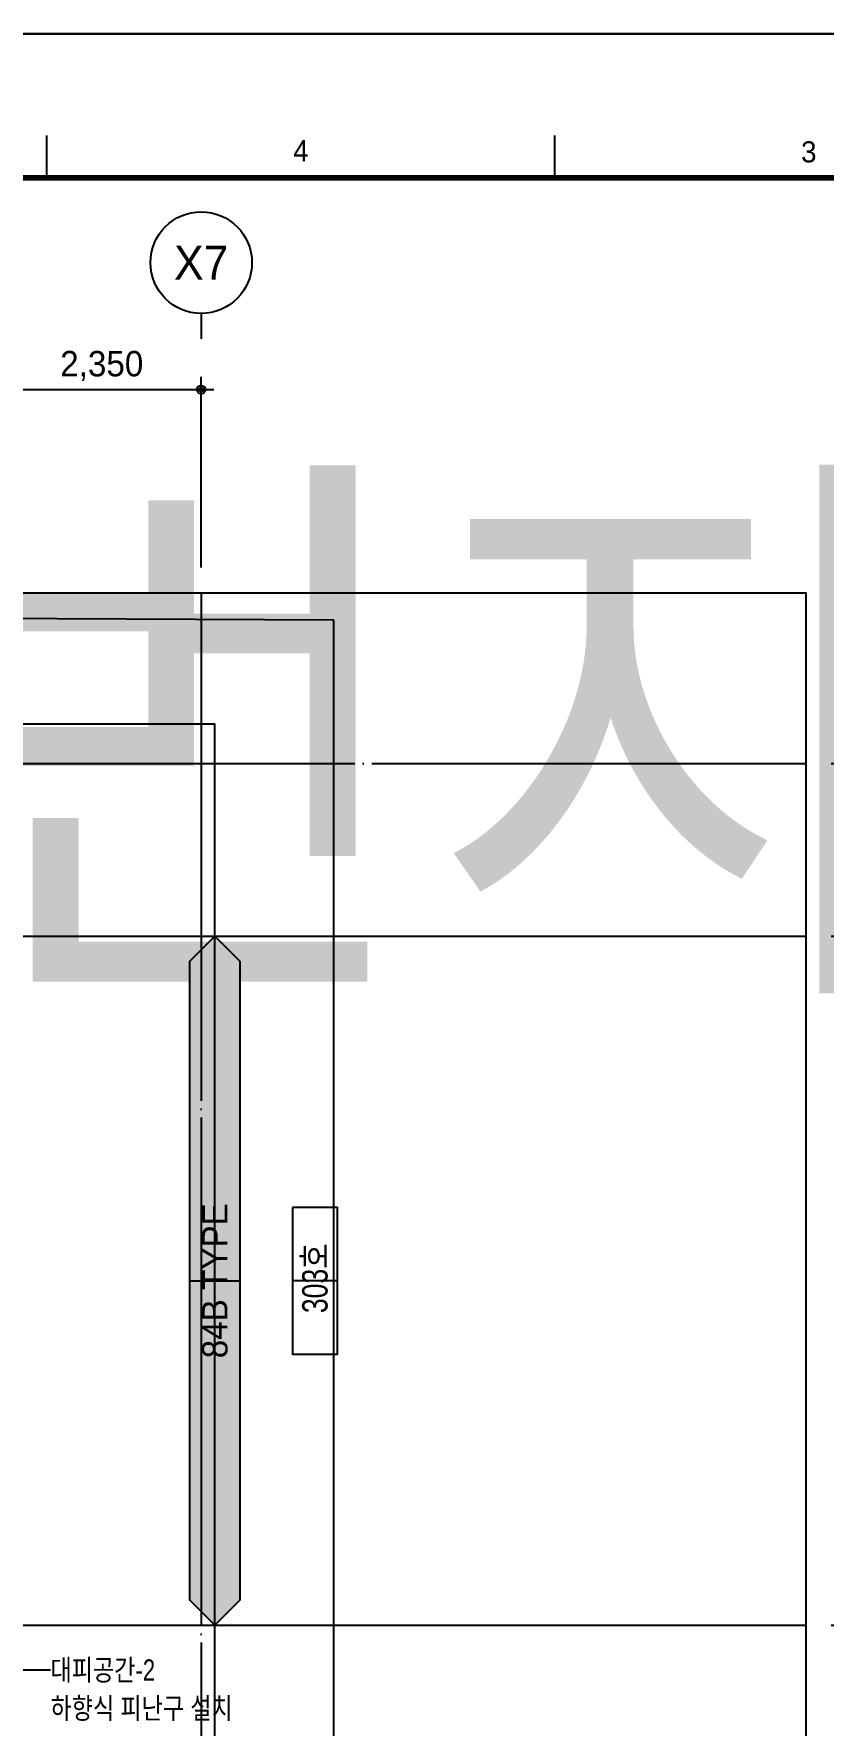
# Model space of a CAD drawing. Header units: millimetres. Extents: x 0 to 1390178, y 0 to 110113.
# Drawn here: x 731845 to 741170, y 39421 to 59400 of the extents above; entities that cross this region are included whole.
import ezdxf
from ezdxf.enums import TextEntityAlignment as Align
from ezdxf.xclip import XClip

# ---------------------------------------------------------------- set-up
doc = ezdxf.new("R2018")
doc.units = ezdxf.units.MM
doc.header["$LTSCALE"] = 100
doc.header["$XCLIPFRAME"] = 0
doc.linetypes.add('X - 단위세대 확장형$0$CEN', pattern=[62, 60, -1, 0, -1])
doc.linetypes.add('X - 평면도$0$CEN', pattern=[62, 60, -1, 0, -1])
doc.layers.get('DEFPOINTS').update_dxf_attribs({"color": 145})
for name, color, linetype in [('AA-XXXX-253', 253, 'Continuous'), ('AA-XXXX-DIMS', 7, 'Continuous'), ('AA-XXXX-TEXT', 3, 'Continuous'), ('DIM', 7, 'Continuous'), ('SYM', 7, 'Continuous'), ('TEX', 7, 'Continuous'), ('X - SHEET$0$AA-BORD-FORM', 7, 'Continuous'), ('X - SHEET$0$AA-BORD-TEXT', 3, 'Continuous'), ('X - 단위세대 확장형$0$AA-XXXX-CNTL', 1, 'X - 단위세대 확장형$0$CEN'), ('X - 평면도$0$A-CEN', 1, 'X - 평면도$0$CEN'), ('X - 평면도$0$AA-XXXX-CNTL', 1, 'X - 평면도$0$CEN')]:
    doc.layers.add(name, color=color, linetype=linetype)
doc.layers.add('DEFPOINT', color=163, linetype='Continuous', plot=False)
doc.layers.add('X - 평면도$0$DEFPOINT', color=163, linetype='Continuous', plot=False)
doc.styles.add('HAUD01', font='Dotum.ttf')
doc.styles.get("Standard").update_dxf_attribs({"font": 'Dotum.ttf'})
doc.styles.add('X - SHEET$0$HAUD01', font='Dotum.ttf')
doc.dimstyles.new('HAUD-100', dxfattribs={"dimscale": 100, "dimtxt": 3, "dimasz": 1, "dimexe": 0, "dimexo": 3, "dimgap": 1, "dimtad": 1, "dimdec": 0, "dimdsep": 46, "dimlunit": 6, "dimtxsty": 'HAUD01', "dimblk": 'DIMDOT', "dimcen": 2.5, "dimdle": 1.5, "dimclrd": 7, "dimclre": 7, "dimclrt": 3, "dimadec": 0, "dimazin": 0, "dimtfac": 1, "dimtdec": 0, "dimtix": 1, "dimtmove": 2, "dimatfit": 3, "dimfxl": 1, "dimtvp": 1, "dimtolj": 1, "dimtzin": 0, "dimarcsym": 0})

# ---------------------------------------------------------------- blocks, each defined once
blk = doc.blocks.new('X - SHEET$0$HAUDsheetV')
at = {"layer": 'X - SHEET$0$AA-BORD-FORM', "color": 2}
for p, q in [((601, 577), (601, 582)), ((661, 577), (661, 582))]:
    blk.add_line(p, q, dxfattribs=at)
at = {"layer": 'X - SHEET$0$AA-BORD-FORM', "color": 1}
blk.add_lwpolyline([(1, 0), (841, 0), (841, 594), (1, 594)], close=True, dxfattribs=at)
at = {"layer": 'X - SHEET$0$AA-BORD-FORM', "color": 2, "const_width": 0.682}
blk.add_lwpolyline([(21, 17), (21, 577), (821, 577), (821, 17)], close=True, dxfattribs=at)
at = {"layer": 'X - SHEET$0$AA-BORD-TEXT', "color": 7, "style": 'X - SHEET$0$HAUD01'}
for s, p in [('4', (631, 580.19)), ('3', (691, 580.06))]:
    blk.add_text(s, height=2.5, dxfattribs=at).set_placement(p, align=Align.MIDDLE_CENTER)
at = {"layer": 'X - SHEET$0$AA-BORD-TEXT', "color": 3, "style": 'X - SHEET$0$HAUD01'}
for tag, p in [('PJCode', (786, 567.94)), ('작성자', (786.11, 194.82)), ('검토자', (786.11, 181.82)), ('최종검토자', (786.11, 168.82)), ('승인자', (786.11, 155.82)), ('일자', (786.83, 144.02)), ('개정번호', (812, 65.92))]:
    blk.add_attdef(tag, text='', height=3, dxfattribs=at).set_placement(p, align=Align.MIDDLE_CENTER)
at = {"layer": 'X - SHEET$0$AA-BORD-TEXT', "color": 3, "lineweight": 30, "flags": 104}
blk.add_attdef('PJTitle', text='', height=4, dxfattribs=at).set_placement((787.25, 536.62), align=Align.MIDDLE_CENTER)
blk = doc.blocks.new('X - SHEET')
ref = blk.add_blockref('X - SHEET$0$HAUDsheetV', (-100, 0), dxfattribs=dict(xscale=100, yscale=100, zscale=100))
lines = blk.add_mtext('중랑구 상봉동 116-49번지 일원 2030 청년주택 \\P신축공사', dxfattribs={"layer": 'X - SHEET$0$AA-BORD-TEXT', "color": 3, "insert": (78625, 53662), "char_height": 5056.52, "attachment_point": 1})
ref.add_attrib('PJTitle', '', (78625, 53662), dxfattribs={"flags": 104}).embed_mtext(lines)
blk = doc.blocks.new('DIMDOT')
at = {"layer": 'AA-XXXX-DIMS'}
for p, q in [((-1.5, 0), (1.5, 0)), ((0, -1.5), (0, 1.5))]:
    blk.add_line(p, q, dxfattribs=at)
for radius in [0.5, 0.25]:
    blk.add_circle((0, 0), radius, dxfattribs=at)
blk = doc.blocks.new('*D309')
at = {"color": 7, "lineweight": -2, "transparency": 16777216}
for p, q in [((5874, 33471), (7974, 33471)), ((7974, 31531), (7974, 33371)), ((5874, 31431), (7974, 31431))]:
    blk.add_line(p, q, dxfattribs=at)
at = {"layer": 'DEFPOINTS', "color": 0, "transparency": 16777216}
for p in [(5574, 33471), (7974, 33471), (5574, 31431, 0)]:
    blk.add_point(p, dxfattribs=at)
at = {"color": 7, "lineweight": -2, "transparency": 16777216, "xscale": 100, "yscale": 100, "zscale": 100}
for p, rotation in [((7974, 33471), 90), ((7974, 31431), 270)]:
    blk.add_blockref('DIMDOT', p, dxfattribs=dict(at, rotation=rotation))
at = {"color": 3, "transparency": 16777216, "insert": (7695, 32451), "char_height": 300, "attachment_point": 5, "rotation": 90, "style": 'HAUD01'}
blk.add_mtext('\\A1;2,040', dxfattribs=at)
blk = doc.blocks.new('*D328')
at = {"color": 7, "lineweight": -2, "transparency": 16777216}
for p, q in [((5874, 31431), (7174, 31431)), ((7174, 23391), (7174, 31331)), ((5874, 23291), (7174, 23291))]:
    blk.add_line(p, q, dxfattribs=at)
at = {"layer": 'DEFPOINTS', "color": 0, "transparency": 16777216}
for p in [(5574, 31431), (7174, 31431), (5574, 23291)]:
    blk.add_point(p, dxfattribs=at)
at = {"color": 7, "lineweight": -2, "transparency": 16777216, "xscale": 100, "yscale": 100, "zscale": 100}
for p, rotation in [((7174, 31431), 90), ((7174, 23291), 270)]:
    blk.add_blockref('DIMDOT', p, dxfattribs=dict(at, rotation=rotation))
at = {"color": 3, "transparency": 16777216, "insert": (6895, 27361), "char_height": 300, "attachment_point": 5, "rotation": 90, "style": 'HAUD01'}
blk.add_mtext('\\A1;8,140', dxfattribs=at)
blk = doc.blocks.new('*D329')
at = {"color": 7, "lineweight": -2, "transparency": 16777216}
for p, q in [((5874, 31431), (7974, 31431)), ((7974, 31331), (7974, -6709)), ((5874, -6809), (7974, -6809))]:
    blk.add_line(p, q, dxfattribs=at)
at = {"layer": 'DEFPOINTS', "color": 0, "transparency": 16777216}
for p in [(5574, 31431), (5574, -6809, 0), (7974, -6809)]:
    blk.add_point(p, dxfattribs=at)
at = {"color": 7, "lineweight": -2, "transparency": 16777216, "xscale": 100, "yscale": 100, "zscale": 100}
for p, rotation in [((7974, 31431), 90), ((7974, -6809), 270)]:
    blk.add_blockref('DIMDOT', p, dxfattribs=dict(at, rotation=rotation))
at = {"color": 3, "transparency": 16777216, "insert": (7695, 12311), "char_height": 300, "attachment_point": 5, "rotation": 90, "style": 'HAUD01'}
blk.add_mtext('\\A1;38,240', dxfattribs=at)
blk = doc.blocks.new('*D330')
at = {"color": 7, "lineweight": -2, "transparency": 16777216}
for p, q in [((5874, 23291), (7174, 23291)), ((7174, 21081), (7174, 23191)), ((5874, 20981), (7174, 20981))]:
    blk.add_line(p, q, dxfattribs=at)
at = {"layer": 'DEFPOINTS', "color": 0, "transparency": 16777216}
for p in [(5574, 23291), (7174, 23291), (5574, 20981)]:
    blk.add_point(p, dxfattribs=at)
at = {"color": 7, "lineweight": -2, "transparency": 16777216, "xscale": 100, "yscale": 100, "zscale": 100}
for p, rotation in [((7174, 23291), 90), ((7174, 20981), 270)]:
    blk.add_blockref('DIMDOT', p, dxfattribs=dict(at, rotation=rotation))
at = {"color": 3, "transparency": 16777216, "insert": (6895, 22136), "char_height": 300, "attachment_point": 5, "rotation": 90, "style": 'HAUD01'}
blk.add_mtext('\\A1;2,310', dxfattribs=at)
blk = doc.blocks.new('*D337')
at = {"color": 7, "lineweight": -2, "transparency": 16777216}
for p, q in [((-3917, 35787), (-3917, 37887)), ((-3817, 37887), (-1667, 37887)), ((-1567, 35787), (-1567, 37887))]:
    blk.add_line(p, q, dxfattribs=at)
at = {"layer": 'DEFPOINTS', "color": 0, "transparency": 16777216}
for p in [(-1567, 37887), (-3917, 35487, 0), (-1567, 35487)]:
    blk.add_point(p, dxfattribs=at)
at = {"color": 7, "lineweight": -2, "transparency": 16777216, "xscale": 100, "yscale": 100, "zscale": 100}
for p, rotation in [((-3917, 37887), 180.0001234101776), ((-1567, 37887), 0.0001234101776293382)]:
    blk.add_blockref('DIMDOT', p, dxfattribs=dict(at, rotation=rotation))
at = {"color": 3, "transparency": 16777216, "insert": (-2742, 38166), "char_height": 300, "attachment_point": 5, "rotation": 0.0001, "style": 'HAUD01'}
blk.add_mtext('\\A1;2,350', dxfattribs=at)
blk = doc.blocks.new('X - 단위세대 확장형', base_point=(-475, -287))
at = {"layer": 'DEFPOINTS'}
blk.add_lwpolyline([(88214, 68690), (27286, 68690), (27286, 22495), (88214, 22495)], close=True, dxfattribs=at)
at = {"layer": 'X - 단위세대 확장형$0$AA-XXXX-CNTL'}
for p, q in [((79089, 64633), (88214, 64633)), ((79089, 56493), (88214, 56493))]:
    blk.add_line(p, q, dxfattribs=at)
blk = doc.blocks.new('20220111_기준층 세대명')
at = {"layer": 'AA-XXXX-253'}
blk.add_hatch(color=256, dxfattribs=at).paths.add_polyline_path([(-1557, 31431), (-1857, 31131), (-1857, 23591), (-1557, 23291), (-1257, 23591), (-1257, 31131)])
blk.add_lwpolyline([(-1557, 31431), (-1857, 31131), (-1857, 23591), (-1557, 23291), (-1257, 23591), (-1257, 31131)], close=True)
at = {"layer": 'DEFPOINT'}
blk.add_line((-1857, 27361), (-1257, 27361), dxfattribs=at)
blk.add_lwpolyline([(-1557, 3536), (-1557, 33936), (-46952, 33936), (-46952, -4889), (-23212, -4889), (-23212, 3536), (-1557, 3536)], dxfattribs=at)
at = {"layer": 'TEX', "style": 'HAUD01'}
blk.add_text('84B TYPE', height=300, rotation=90, dxfattribs=at).set_placement((-1557, 27361), align=Align.MIDDLE_CENTER)
blk = doc.blocks.new('A$C5f2f6d51')
at = {"layer": 'DEFPOINT'}
blk.add_line((-43318, 60563), (-43851, 60563), dxfattribs=at)
at = {"layer": 'SYM'}
blk.add_lwpolyline([(-43851, 61430), (-43851, 59696), (-43318, 59696), (-43318, 61430)], close=True, dxfattribs=at)
at = {"layer": 'AA-XXXX-TEXT', "style": 'HAUD01', "width": 0.8}
blk.add_text('303호', height=300, rotation=90, dxfattribs=at).set_placement((-43585, 60593), align=Align.MIDDLE_CENTER)
blk = doc.blocks.new('X - 평면도$0$A$C9949ff83')
at = {"layer": 'DEFPOINTS'}
for points in [[(0, 59400), (84000, 59400), (84000, 0), (0, 0)], [(2000, 1700), (75000, 1700), (75000, 57700), (2000, 57700)]]:
    blk.add_lwpolyline(points, close=True, dxfattribs=at)
blk = doc.blocks.new('X - 평면도', base_point=(-475.4, -286.7))
at = {"layer": 'DEFPOINTS'}
blk.add_lwpolyline([(1035286.2, 68689.6), (1096213.6, 68689.6), (1096213.6, 22495.2), (1035286.2, 22495.2)], close=True, dxfattribs=at)
at = {"layer": 'X - 평면도$0$A-CEN', "color": 5}
for p, q in [((1089072, 68689.6), (1089072, 22495.2)), ((1035286.2, 66673.1), (1096213.6, 66673.1))]:
    blk.add_line(p, q, dxfattribs=at)
at = {"layer": 'X - 평면도$0$AA-XXXX-CNTL'}
for p, q in [((1035286.2, 64633.1), (1096213.6, 64633.1)), ((1035286.2, 56493.1), (1096213.6, 56493.1))]:
    blk.add_line(p, q, dxfattribs=at)
at = {"layer": 'X - 평면도$0$DEFPOINT'}
blk.add_lwpolyline([(1090640.5, 68365.6), (1073472.6, 68450.8), (1068191.2, 68315.3), (1061042.1, 68006.8), (1042833.1, 66148.4), (1042521.2, 57737.5), (1042473, 49209.6), (1041931.7, 42085), (1040804.5, 24415.6), (1040582.9, 17927.4), (1051789, 17869.8), (1052018.4, 24614.7), (1070441.5, 24941.8), (1069930.2, 30624.5), (1090639.2, 33202.2)], close=True, dxfattribs=at)
blk.add_blockref('X - 평면도$0$A$C9949ff83', (1027249.9, 15892.4))
blk = doc.blocks.new('고층부 치수')
at = {"layer": 'DIM'}
blk.add_line((-1567.2, 38787.4, 0), (-1567.2, 38487.4, 0), dxfattribs=at)
blk.add_circle((-1567.2, 39387.4, 0), 600, dxfattribs=at)
at = {"layer": 'DIM', "style": 'HAUD01'}
blk.add_text('X7', height=400, dxfattribs=at).set_placement((-1567.2, 39387.4, 0), align=Align.MIDDLE)
dim = blk.add_aligned_dim(p1=(-3917.2, 35487.4, 0), p2=(-1567.2, 35487.4), distance=2400, dimstyle='HAUD-100')
dim.commit()
dim.dimension.update_dxf_attribs({"geometry": '*D337', "text_midpoint": (-2742.2, 38166.5)})
for base, p1, p2, angle, picture, middle in [((7974.4, 33470.9, 0), (5574.4, 31430.9, 0), (5574.4, 33470.9, 0), 90, '*D309', (7695.3, 32450.9, 0)), ((7174.4, 31430.9, 0), (5574.4, 23290.9, 0), (5574.4, 31430.9, 0), 270, '*D328', (6895.3, 27360.9, 0)), ((7974.4, -6809.1, 0), (5574.4, 31430.9, 0), (5574.4, -6809.1), 90, '*D329', (7695.3, 12310.9, 0)), ((7174.4, 23290.9, 0), (5574.4, 20980.9, 0), (5574.4, 23290.9, 0), 270, '*D330', (6895.3, 22135.9, 0))]:
    dim = blk.add_linear_dim(base=base, p1=p1, p2=p2, angle=angle, dimstyle='HAUD-100')
    dim.commit()
    dim.dimension.update_dxf_attribs({"geometry": picture, "text_midpoint": middle})

msp = doc.modelspace()

# ---------------------------------------------------------------- block references
at = {"layer": 'SYM'}
ref = msp.add_blockref('X - 단위세대 확장형', (652274.7, -16179.1), dxfattribs=at)
XClip(ref).set_block_clipping_path([(27286.2339647645, 22495.2025850526), (88213.6007378809, 68689.6277392105)])

# ---------------------------------------------------------------- next in the draw order: block references
msp.add_blockref('X - SHEET', (672000, 0))

# ---------------------------------------------------------------- next in the draw order: block references
ref = msp.add_blockref('X - 평면도', (-355725.3, -16179.1))
XClip(ref).set_block_clipping_path([(1027249.9161542748, 15892.4151621381), (1111249.9161542747, 75292.4151621381)])

# ---------------------------------------------------------------- next in the draw order: linework, layer by layer
msp.add_line((731172.1, 40072.7), (732041.6, 40072.7), dxfattribs=at)

# ---------------------------------------------------------------- next in the draw order: block references
for name, p in [('X - SHEET', (588000, 0)), ('고층부 치수', (735389.3, 17309.8)), ('20220111_기준층 세대명', (735539.4, 17309.8))]:
    msp.add_blockref(name, p)
msp.add_blockref('A$C5f2f6d51', (778750.1, -15892.4), dxfattribs=at)

# ---------------------------------------------------------------- next in the draw order: texts
at = {"layer": 'AA-XXXX-TEXT', "style": 'HAUD01', "width": 0.8}
for s, p in [('대피공간-2', (732041.6, 40072.7)), ('하향식 피난구 설치', (732041.6, 39620.9))]:
    msp.add_text(s, height=250, dxfattribs=at).set_placement(p, align=Align.MIDDLE_LEFT)

doc.saveas('drawing.dxf')
